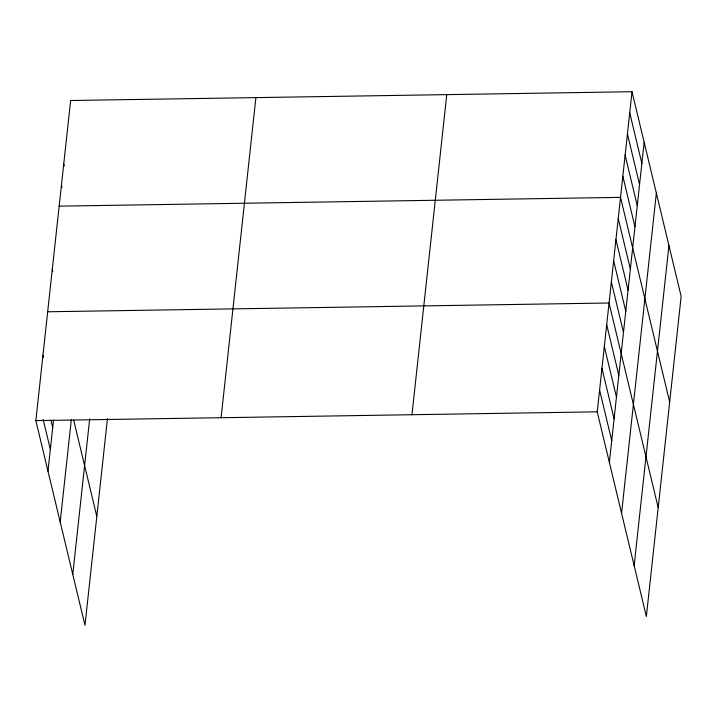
<?xml version="1.0" encoding="UTF-8"?>
<svg xmlns="http://www.w3.org/2000/svg" width="717" height="717" viewBox="0 0 717 717"><rect width="100%" height="100%" fill="white"/><g stroke="black" fill="none" stroke-linecap="round" stroke-linejoin="round"><path stroke-width="1.08" d="M107.451 418.585L84.982 625.269L35.85 420.61L70.642 100.514L632.018 91.731L681.15 296.39L646.358 616.486L597.225 411.827L632.018 91.731M47.985 471.15L53.542 420.001M60.192 522.012L71.315 419.705M72.776 574.407L89.679 418.871M221.105 417.715L255.897 97.62M411.97 414.731L446.763 94.635M609.36 462.366L644.153 142.271M621.567 513.229L656.36 193.133M634.151 565.623L668.943 245.528M59.161 206.146L620.537 197.363L669.669 402.013M47.681 311.778L609.056 302.995L658.188 507.645M35.85 420.61L597.225 411.827M629.723 112.865L641.858 163.395M627.429 133.989L639.555 184.529M625.125 155.114L637.261 205.654M622.831 176.239L634.966 226.778M618.242 218.488L630.368 269.027M615.939 239.621L628.074 290.161M613.644 260.746L625.78 311.286M611.35 281.871L623.485 332.41M606.69 324.765L618.825 375.305M604.323 346.535L616.459 397.066M601.957 368.296L614.093 418.836M599.591 390.066L611.726 440.605M63.75 163.897L64.27 166.048M61.456 185.022L61.976 187.173M52.269 269.529L52.789 271.68M73.717 420.234L96.813 516.437M42.948 355.318L43.468 357.469M50.907 420.09L52.717 427.619M43.119 419.275L50.351 449.389"/></g></svg>
